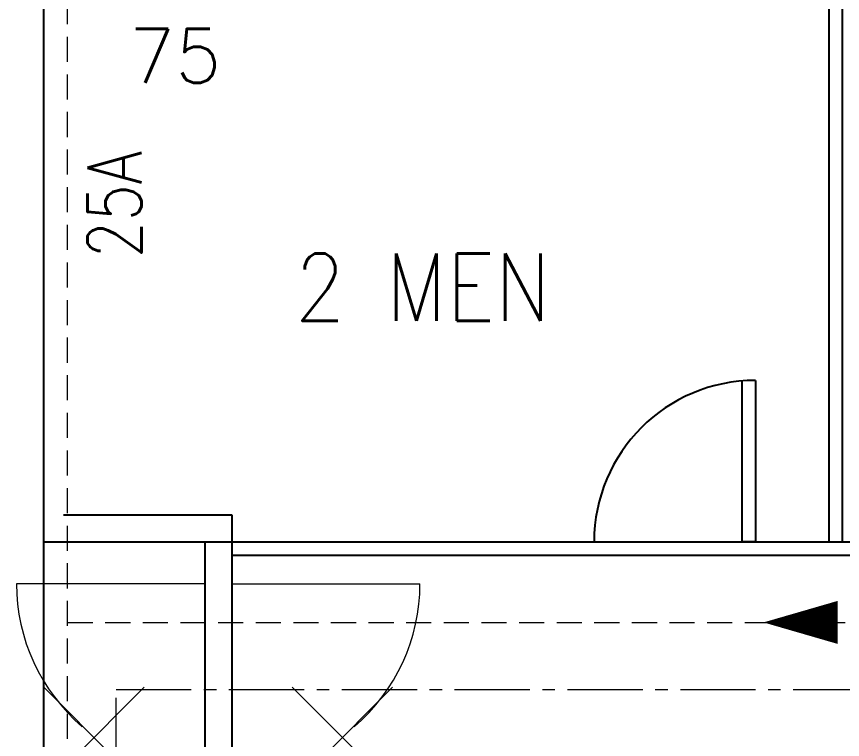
# Model space of a CAD drawing. Extents: x 475189 to 476029, y 1007718 to 1008015.
# Drawn here: x 475728.18 to 475744.65, y 1007949.48 to 1007963.89 of the extents above; entities that cross this region are included whole.
import ezdxf
from ezdxf.enums import TextEntityAlignment as Align

# ---------------------------------------------------------------- set-up
doc = ezdxf.new("R2010")
doc.units = 0
doc.header["$LTSCALE"] = 2
doc.header["$MEASUREMENT"] = 0
doc.header["$PDMODE"] = 3
doc.header["$PDSIZE"] = -7
doc.linetypes.add('CENTER2', pattern=[1.125, 0.75, -0.125, 0.125, -0.125])
doc.linetypes.add('HIDDEN', pattern=[0.375, 0.25, -0.125])
doc.layers.get('0').update_dxf_attribs({"linetype": 'CONTINUOUS', "lineweight": 0})
for name, color, linetype in [('DIVISION', 42, 'CONTINUOUS'), ('Frame', 243, 'CONTINUOUS'), ('LAYER002', 7, 'CONTINUOUS'), ('Lining', 151, 'CONTINUOUS')]:
    doc.layers.add(name, color=color, linetype=linetype)
doc.styles.add('ROMANS', font='ROMANS.SHX')

msp = doc.modelspace()

# ---------------------------------------------------------------- linework, layer by layer
at = {"color": 8, "linetype": 'HIDDEN'}
for p, q in [((475729.202, 1007944.989), (475729.202, 1007976.471)), ((475729.202, 1007951.81), (475763.298, 1007951.81))]:
    msp.add_line(p, q, dxfattribs=at)
at = {"color": 8}
for p, q in [((475731.936, 1007952.581), (475728.183, 1007952.581)), ((475732.472, 1007952.581), (475736.226, 1007952.581))]:
    msp.add_line(p, q, dxfattribs=at)
at = {"color": 8, "linetype": 'CENTER2'}
for p, q in [((475730.167, 1007946.557), (475730.167, 1007950.47)), ((475730.167, 1007950.47), (475762.655, 1007950.47))]:
    msp.add_line(p, q, dxfattribs=at)
at = {"color": 8}
msp.add_lwpolyline([(475743.074, 1007951.81, 0, 0.858, 0), (475744.553, 1007951.81, 0.858, 0.858, 0)], format="xyseb", dxfattribs=at)
for centre, start, end in [((475731.936, 1007952.581), 180, 229.3943), ((475732.472, 1007952.581), 310.6057, 0)]:
    msp.add_arc(centre, 3.754, start, end, dxfattribs=at)
at = {"color": 8, "linetype": 'Continuous'}
for p in [(475729.728, 1007949.516), (475734.681, 1007949.516)]:
    msp.add_point(p, dxfattribs=at)
at = {"layer": 'DIVISION', "color": 8}
for p, q in [((475744.374, 1007968.698), (475744.374, 1007953.419)), ((475744.642, 1007968.698), (475744.642, 1007953.419)), ((475742.647, 1007953.419), (475742.647, 1007956.624)), ((475742.915, 1007956.635), (475742.915, 1007953.419)), ((475732.472, 1007953.419), (475757.669, 1007953.419)), ((475742.915, 1007953.419), (475742.647, 1007953.419)), ((475732.472, 1007953.151), (475757.669, 1007953.151))]:
    msp.add_line(p, q, dxfattribs=at)
msp.add_arc((475742.915, 1007953.419), 3.217, 90, 180, dxfattribs=at)
at = {"layer": 'LAYER002', "color": 8, "linetype": 'Continuous'}
for p, q in [((475728.72, 1007997.647), (475728.72, 1007930.634)), ((475728.72, 1007974.863), (475728.72, 1007953.419)), ((475728.72, 1007953.419), (475757.669, 1007953.419)), ((475731.936, 1007953.419), (475731.936, 1007948.058)), ((475732.472, 1007953.419), (475732.472, 1007948.058))]:
    msp.add_line(p, q, dxfattribs=at)
at = {"layer": 'Lining', "color": 8}
for p, q in [((475729.122, 1007953.955), (475732.472, 1007953.955)), ((475732.472, 1007953.955), (475732.472, 1007948.058))]:
    msp.add_line(p, q, dxfattribs=at)

# ---------------------------------------------------------------- texts
at = {"color": 8, "style": 'ROMANS', "width": 0.8}
msp.add_text('25A', height=1.0722, rotation=90, dxfattribs=at).set_placement((475730.671, 1007959.076))
at = {"color": 8, "style": 'ROMANS', "width": 0.88}
msp.add_text('2 MEN', height=1.3403, dxfattribs=at).set_placement((475736.28, 1007957.826), align=Align.CENTER)
at = {"layer": 'Frame', "color": 8, "style": 'ROMANS'}
msp.add_text(' 75', height=1.0722, dxfattribs=at).set_placement((475729.691, 1007962.572))

doc.saveas('drawing.dxf')
